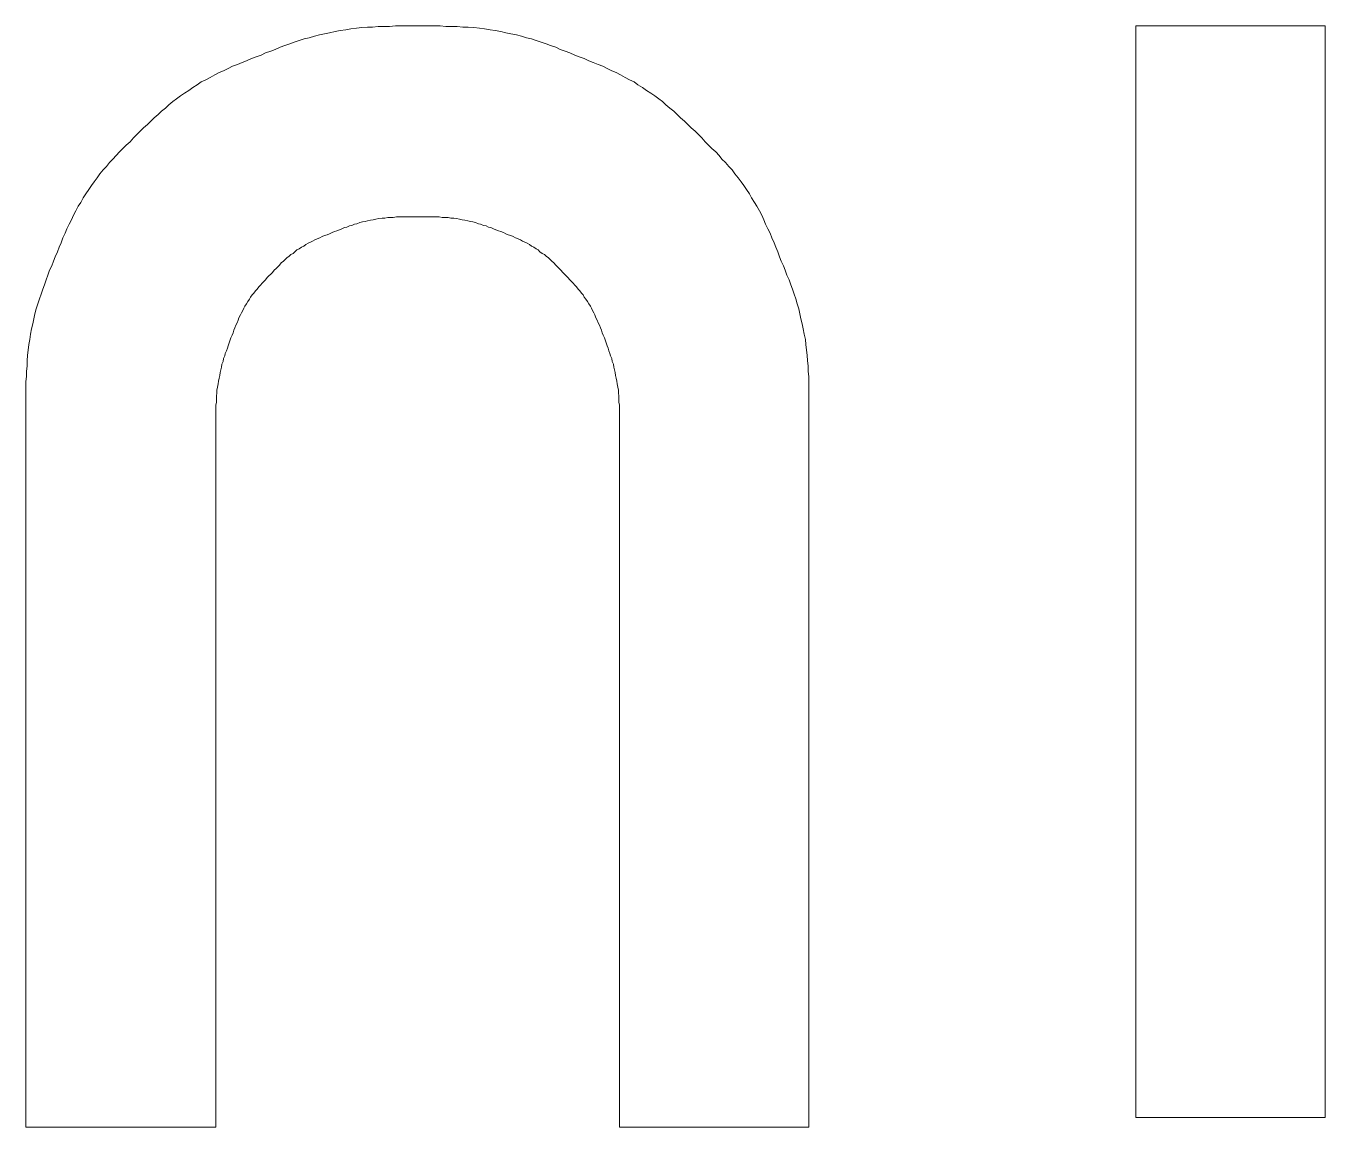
# Model space of a CAD drawing. Units: millimetres at full size, sheet at 1:100. Extents: x -138278 to 134990, y -16593 to 30671.
# Drawn here: x 131146.5 to 131378.5, y 21337.6 to 21534.2 of the extents above; entities that cross this region are included whole.
import ezdxf

# ---------------------------------------------------------------- set-up
doc = ezdxf.new("R2010")
doc.units = ezdxf.units.MM
doc.header["$LTSCALE"] = 100
doc.layers.add('F-0_枠', color=134, linetype='Continuous', lineweight=18)

msp = doc.modelspace()

# ---------------------------------------------------------------- linework, layer by layer
at = {"layer": 'F-0_枠'}
for points in [[(131185.9, 21528), (131186.8, 21528.4), (131187.6, 21528.7), (131188.5, 21529), (131189.3, 21529.4), (131190.2, 21529.7), (131191, 21530), (131191.9, 21530.4), (131192.7, 21530.7), (131193.6, 21531), (131194.4, 21531.3), (131195.3, 21531.6), (131196.2, 21531.9), (131197.1, 21532.1), (131198, 21532.4), (131198.9, 21532.6), (131199.8, 21532.8), (131200.7, 21533), (131201.7, 21533.2), (131202.6, 21533.4), (131203.6, 21533.5), (131204.5, 21533.7), (131205.5, 21533.8), (131206.5, 21533.9), (131207.5, 21534), (131208.4, 21534), (131209.4, 21534.1), (131210.4, 21534.1), (131211.4, 21534.1), (131212.5, 21534.2), (131213.5, 21534.2), (131214.5, 21534.2), (131215.5, 21534.2), (131216.5, 21534.2), (131217.5, 21534.2), (131218.5, 21534.2), (131219.5, 21534.2), (131220.5, 21534.2), (131221.5, 21534.1), (131222.5, 21534.1)], [(131222.5, 21534.1), (131223.5, 21534.1), (131224.5, 21534), (131225.5, 21534), (131226.5, 21533.9), (131227.5, 21533.8), (131228.4, 21533.7), (131229.4, 21533.5), (131230.3, 21533.4), (131231.3, 21533.2), (131232.2, 21533), (131233.1, 21532.8), (131234.1, 21532.6), (131235, 21532.4), (131235.9, 21532.1), (131236.8, 21531.9), (131237.6, 21531.6), (131238.5, 21531.3), (131239.4, 21531), (131240.2, 21530.7), (131241.1, 21530.4), (131241.9, 21530), (131242.8, 21529.7), (131243.6, 21529.4), (131244.5, 21529), (131245.3, 21528.7), (131246.2, 21528.4), (131247, 21528), (131247.8, 21527.7), (131248.7, 21527.3), (131249.5, 21527), (131250.3, 21526.6), (131251.1, 21526.2), (131251.9, 21525.9), (131252.7, 21525.5), (131253.5, 21525), (131254.3, 21524.6), (131255.1, 21524.2), (131255.8, 21523.7), (131256.6, 21523.2)], [(131159.2, 21507.1), (131159.7, 21507.8), (131160.3, 21508.5), (131160.9, 21509.1), (131161.4, 21509.8), (131162, 21510.4), (131162.6, 21511.1), (131163.2, 21511.7), (131163.8, 21512.3), (131164.4, 21512.9), (131165.1, 21513.5), (131165.7, 21514.2), (131166.3, 21514.8), (131166.9, 21515.4), (131167.5, 21516), (131168.2, 21516.6), (131168.8, 21517.2), (131169.4, 21517.8), (131170.1, 21518.4), (131170.7, 21519), (131171.4, 21519.5), (131172, 21520.1), (131172.7, 21520.7), (131173.4, 21521.2), (131174.1, 21521.7), (131174.8, 21522.2), (131175.6, 21522.7), (131176.3, 21523.2), (131177.1, 21523.7), (131177.8, 21524.2), (131178.6, 21524.6), (131179.4, 21525), (131180.2, 21525.5), (131181, 21525.9), (131181.8, 21526.2), (131182.6, 21526.6), (131183.4, 21527), (131184.3, 21527.3), (131185.1, 21527.7), (131185.9, 21528)], [(131256.6, 21523.2), (131257.3, 21522.7), (131258.1, 21522.2), (131258.8, 21521.7), (131259.5, 21521.2), (131260.2, 21520.7), (131260.8, 21520.1), (131261.5, 21519.5), (131262.2, 21519), (131262.8, 21518.4), (131263.4, 21517.8), (131264.1, 21517.2), (131264.7, 21516.6), (131265.3, 21516), (131266, 21515.4), (131266.6, 21514.8), (131267.2, 21514.2), (131267.8, 21513.5), (131268.4, 21512.9)], [(131268.4, 21512.9), (131269, 21512.3), (131269.7, 21511.7), (131270.3, 21511.1), (131270.8, 21510.4), (131271.4, 21509.8), (131272, 21509.1), (131272.6, 21508.5), (131273.1, 21507.8), (131273.7, 21507.1), (131274.2, 21506.4), (131274.7, 21505.7), (131275.2, 21505), (131275.7, 21504.2), (131276.1, 21503.5), (131276.6, 21502.7), (131277, 21502), (131277.5, 21501.2), (131277.9, 21500.4), (131278.3, 21499.6), (131278.6, 21498.8), (131279, 21498), (131279.4, 21497.2), (131279.7, 21496.4), (131280.1, 21495.5), (131280.4, 21494.7), (131280.8, 21493.9), (131281.1, 21493), (131281.4, 21492.2), (131281.8, 21491.4), (131282.1, 21490.6), (131282.4, 21489.7), (131282.8, 21488.9), (131283.1, 21488), (131283.4, 21487.2), (131283.7, 21486.3), (131284, 21485.5), (131284.2, 21484.6), (131284.5, 21483.7), (131284.7, 21482.8)], [(131146.7, 21474.4), (131146.8, 21475.4), (131146.9, 21476.3), (131147, 21477.3), (131147.2, 21478.2), (131147.3, 21479.2), (131147.5, 21480.1), (131147.7, 21481), (131147.9, 21481.9), (131148.1, 21482.8), (131148.3, 21483.7), (131148.6, 21484.6), (131148.9, 21485.5), (131149.2, 21486.3), (131149.5, 21487.2), (131149.8, 21488), (131150.1, 21488.9), (131150.4, 21489.7), (131150.7, 21490.6), (131151.1, 21491.4), (131151.4, 21492.2), (131151.7, 21493), (131152.1, 21493.9), (131152.4, 21494.7), (131152.8, 21495.5), (131153.1, 21496.4), (131153.5, 21497.2), (131153.8, 21498), (131154.2, 21498.8), (131154.6, 21499.6), (131155, 21500.4), (131155.4, 21501.2), (131155.8, 21502), (131156.3, 21502.7), (131156.7, 21503.5), (131157.2, 21504.2), (131157.7, 21505), (131158.2, 21505.7), (131158.7, 21506.4), (131159.2, 21507.1)], [(131208.5, 21499.6), (131208, 21499.5), (131207.5, 21499.4), (131207.1, 21499.3), (131206.6, 21499.2), (131206.1, 21499.1), (131205.6, 21498.9), (131205.2, 21498.8), (131204.7, 21498.6), (131204.3, 21498.5), (131203.8, 21498.3), (131203.4, 21498.2), (131202.9, 21498), (131202.5, 21497.8), (131202, 21497.6), (131201.6, 21497.5), (131201.2, 21497.3), (131200.7, 21497.1), (131200.3, 21496.9), (131199.8, 21496.8), (131199.4, 21496.6), (131199, 21496.4), (131198.5, 21496.2), (131198.1, 21496), (131197.7, 21495.8), (131197.3, 21495.6), (131196.9, 21495.4), (131196.5, 21495.2), (131196.1, 21494.9), (131195.7, 21494.7), (131195.3, 21494.4), (131194.9, 21494.2), (131194.5, 21493.9), (131194.2, 21493.6), (131193.8, 21493.4), (131193.5, 21493.1), (131193.1, 21492.8), (131192.8, 21492.5), (131192.5, 21492.2), (131192.1, 21491.9)], [(131228.7, 21498.5), (131228.2, 21498.6), (131227.7, 21498.8), (131227.3, 21498.9), (131226.8, 21499.1), (131226.3, 21499.2), (131225.9, 21499.3), (131225.4, 21499.4), (131224.9, 21499.5), (131224.4, 21499.6), (131223.9, 21499.7), (131223.4, 21499.8), (131222.9, 21499.9), (131222.4, 21499.9), (131221.9, 21500), (131221.3, 21500), (131220.8, 21500), (131220.3, 21500.1), (131219.7, 21500.1), (131219.2, 21500.1), (131218.7, 21500.1), (131218.1, 21500.1), (131217.6, 21500.1), (131217, 21500.1), (131216.5, 21500.1), (131215.9, 21500.1), (131215.4, 21500.1), (131214.8, 21500.1), (131214.3, 21500.1), (131213.8, 21500.1), (131213.2, 21500.1), (131212.7, 21500.1), (131212.1, 21500), (131211.6, 21500), (131211.1, 21500), (131210.6, 21499.9), (131210.1, 21499.9), (131209.5, 21499.8), (131209, 21499.7), (131208.5, 21499.6)], [(131243.6, 21488.9), (131243.3, 21489.3), (131243, 21489.6), (131242.7, 21489.9), (131242.4, 21490.2), (131242, 21490.6), (131241.7, 21490.9), (131241.4, 21491.2), (131241.1, 21491.5), (131240.8, 21491.9), (131240.4, 21492.2), (131240.1, 21492.5), (131239.8, 21492.8), (131239.4, 21493.1), (131239.1, 21493.4), (131238.7, 21493.6), (131238.3, 21493.9), (131238, 21494.2), (131237.6, 21494.4), (131237.2, 21494.7), (131236.8, 21494.9), (131236.4, 21495.2), (131236, 21495.4), (131235.6, 21495.6), (131235.2, 21495.8), (131234.8, 21496), (131234.4, 21496.2), (131233.9, 21496.4), (131233.5, 21496.6), (131233.1, 21496.8), (131232.6, 21496.9), (131232.2, 21497.1), (131231.8, 21497.3), (131231.3, 21497.5), (131230.9, 21497.6), (131230.4, 21497.8), (131230, 21498), (131229.5, 21498.2), (131229.1, 21498.3), (131228.7, 21498.5)], [(131192.1, 21491.9), (131191.8, 21491.5), (131191.5, 21491.2), (131191.2, 21490.9), (131190.8, 21490.6), (131190.5, 21490.2), (131190.2, 21489.9), (131189.9, 21489.6), (131189.6, 21489.3), (131189.3, 21488.9), (131189, 21488.6), (131188.7, 21488.3), (131188.4, 21487.9), (131188.1, 21487.6), (131187.8, 21487.2), (131187.5, 21486.9), (131187.2, 21486.5), (131186.9, 21486.2), (131186.6, 21485.8), (131186.4, 21485.4), (131186.1, 21485), (131185.9, 21484.6), (131185.6, 21484.2), (131185.4, 21483.8), (131185.2, 21483.4), (131185, 21483), (131184.8, 21482.6), (131184.5, 21482.1), (131184.4, 21481.7), (131184.2, 21481.2), (131184, 21480.8), (131183.8, 21480.3), (131183.6, 21479.9), (131183.5, 21479.4), (131183.3, 21479), (131183.1, 21478.5), (131182.9, 21478), (131182.8, 21477.6), (131182.6, 21477.1), (131182.5, 21476.7)], [(131251.7, 21472.3), (131251.6, 21472.8), (131251.5, 21473.3), (131251.4, 21473.8), (131251.2, 21474.3), (131251.1, 21474.8), (131250.9, 21475.3), (131250.8, 21475.7), (131250.6, 21476.2), (131250.5, 21476.7), (131250.3, 21477.1), (131250.1, 21477.6), (131250, 21478), (131249.8, 21478.5), (131249.6, 21479), (131249.4, 21479.4), (131249.3, 21479.9), (131249.1, 21480.3), (131248.9, 21480.8), (131248.7, 21481.2), (131248.5, 21481.7), (131248.3, 21482.1), (131248.1, 21482.6), (131247.9, 21483), (131247.7, 21483.4), (131247.5, 21483.8), (131247.3, 21484.2), (131247, 21484.6), (131246.8, 21485), (131246.5, 21485.4), (131246.2, 21485.8), (131246, 21486.2), (131245.7, 21486.5), (131245.4, 21486.9), (131245.1, 21487.2), (131244.8, 21487.6), (131244.5, 21487.9), (131244.2, 21488.3), (131243.9, 21488.6), (131243.6, 21488.9)], [(131284.7, 21482.8), (131284.9, 21481.9), (131285.1, 21481), (131285.3, 21480.1), (131285.5, 21479.2), (131285.7, 21478.2), (131285.8, 21477.3), (131285.9, 21476.3), (131286, 21475.4), (131286.1, 21474.4), (131286.2, 21473.5), (131286.2, 21472.5), (131286.3, 21471.6), (131286.3, 21470.7), (131286.3, 21469.9), (131286.3, 21469.1), (131286.3, 21468.4), (131286.3, 21467.8), (131286.3, 21467.2), (131286.3, 21337.6), (131252.5, 21337.6), (131252.5, 21463.4), (131252.5, 21463.7), (131252.5, 21464.1), (131252.5, 21464.5), (131252.5, 21465), (131252.5, 21465.4), (131252.5, 21466), (131252.5, 21466.5), (131252.4, 21467), (131252.4, 21467.6), (131252.4, 21468.1), (131252.3, 21468.7), (131252.3, 21469.2), (131252.2, 21469.7), (131252.1, 21470.3), (131252, 21470.8), (131251.9, 21471.3), (131251.8, 21471.8), (131251.7, 21472.3)], [(131182.5, 21476.7), (131182.3, 21476.2), (131182.1, 21475.7), (131182, 21475.3), (131181.8, 21474.8), (131181.7, 21474.3), (131181.5, 21473.8), (131181.4, 21473.3), (131181.3, 21472.8), (131181.2, 21472.3), (131181.1, 21471.8), (131181, 21471.3), (131180.9, 21470.8), (131180.8, 21470.3), (131180.7, 21469.7), (131180.6, 21469.2), (131180.6, 21468.7), (131180.5, 21468.1), (131180.5, 21467.6), (131180.5, 21467), (131180.4, 21466.5), (131180.4, 21466), (131180.4, 21465.4), (131180.4, 21465), (131180.4, 21464.5), (131180.4, 21464.1), (131180.4, 21463.7), (131180.4, 21463.4), (131180.4, 21337.6), (131146.5, 21337.6), (131146.5, 21467.2), (131146.5, 21467.8), (131146.5, 21468.4), (131146.5, 21469.1), (131146.5, 21469.9), (131146.5, 21470.7), (131146.6, 21471.6), (131146.6, 21472.5), (131146.7, 21473.5), (131146.7, 21474.4)]]:
    msp.add_lwpolyline(points, dxfattribs=at)
msp.add_lwpolyline([(131378.5, 21534.2), (131344.7, 21534.2), (131344.7, 21339.3), (131378.5, 21339.3)], close=True, dxfattribs=at)
msp.add_lwpolyline([(131378.5, 21534.2), (131344.7, 21534.2), (131344.7, 21339.3), (131378.5, 21339.3)], close=True, dxfattribs=at)

doc.saveas('drawing.dxf')
